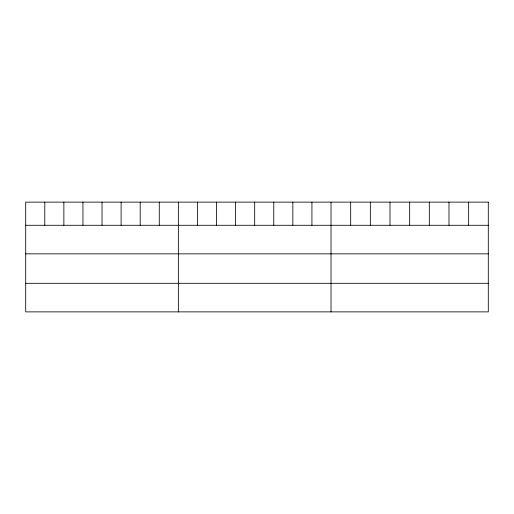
<?xml version="1.0" encoding="UTF-8"?>
<svg xmlns="http://www.w3.org/2000/svg" width="514" height="514" viewBox="0 0 514 514"><rect width="100%" height="100%" fill="white"/><g stroke="black" fill="none" stroke-linecap="round" stroke-linejoin="round"><path stroke-width="0.77" d="M25.7 225.28L488.3 225.28M25.7 253.858L488.3 253.858M25.7 283.298L488.3 283.298M468.639 202.124L468.639 225.28M448.979 202.124L448.979 225.28M429.319 202.124L429.319 225.28M409.658 202.124L409.658 225.28M389.998 202.124L389.998 225.28M370.337 202.124L370.337 225.28M350.676 202.124L350.676 225.28M331.016 202.124L331.016 311.876M311.934 202.124L311.934 225.28M292.851 202.124L292.851 225.28M273.769 202.124L273.769 225.28M254.687 202.124L254.687 225.28M235.605 202.124L235.605 225.28M216.522 202.124L216.522 225.28M197.44 202.124L197.44 225.28M178.358 202.124L178.358 311.876M159.276 202.124L159.276 225.28M140.193 202.124L140.193 225.28M121.111 202.124L121.111 225.28M102.029 202.124L102.029 225.28M82.947 202.124L82.947 225.28M63.864 202.124L63.864 225.28M44.782 202.124L44.782 225.28M488.3 202.124L25.7 202.124L25.7 311.876L488.3 311.876L488.3 202.124"/></g></svg>
